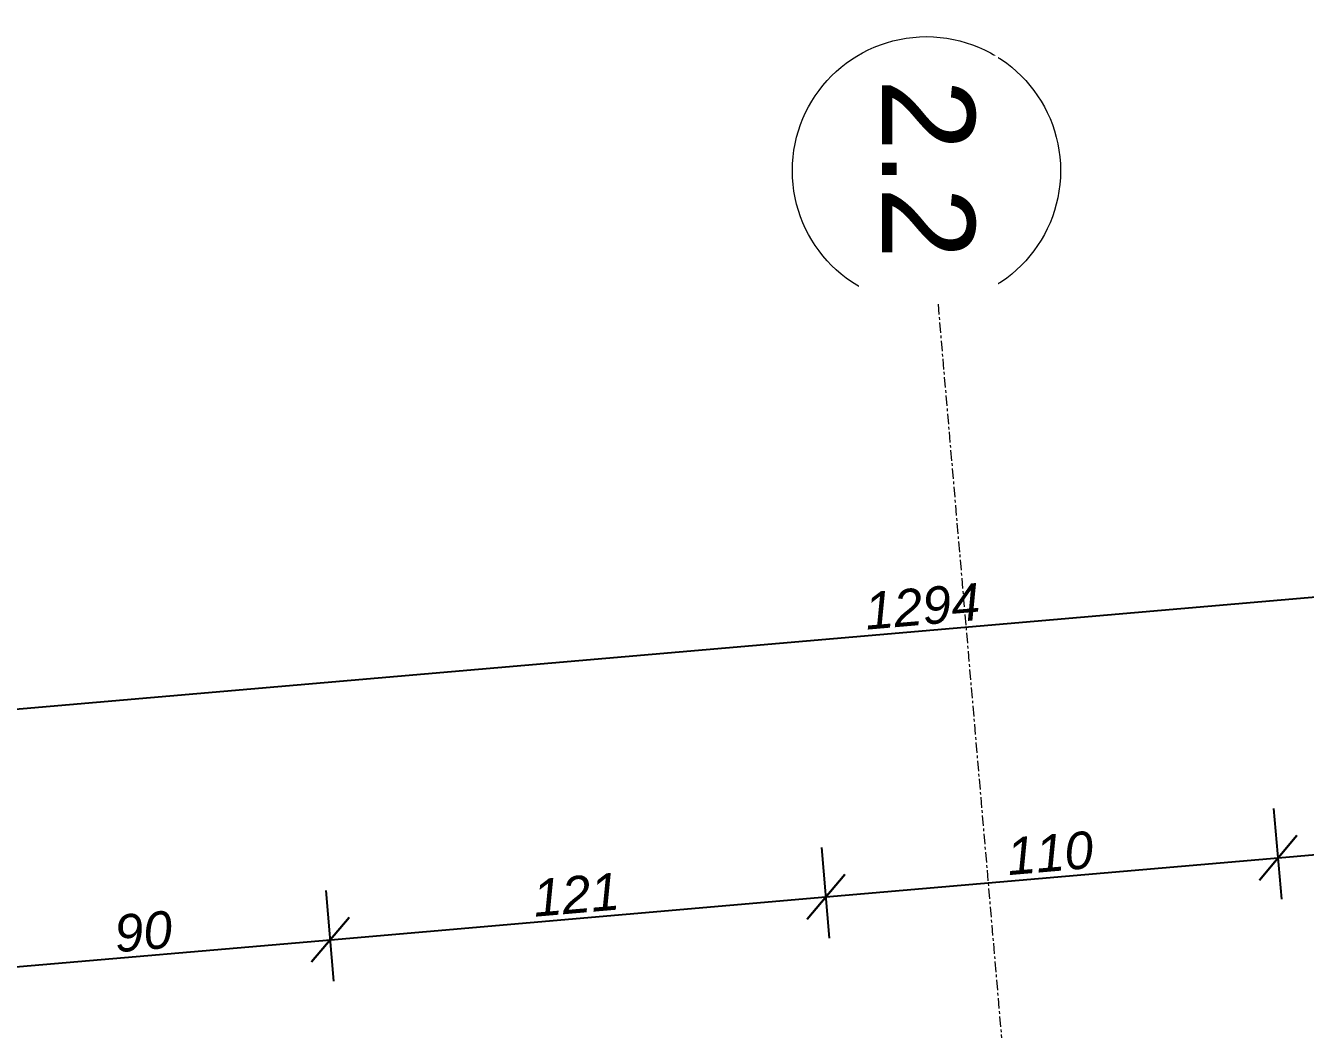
# Model space of a CAD drawing. Header units: millimetres. Extents: x -9331 to 290327, y -149899 to 15728.
# Drawn here: x 129377.6 to 129687.8, y -44337.1 to -44093.6 of the extents above; entities that cross this region are included whole.
import ezdxf

# ---------------------------------------------------------------- set-up
doc = ezdxf.new("R2010")
doc.units = ezdxf.units.MM
doc.header["$LTSCALE"] = 2
doc.linetypes.add('Grid Line', pattern=[2.2225, 1.27, -0.3175, 0.3175, -0.3175])
for name, color, linetype, lineweight in [('ENG-Grid', 11, 'Continuous', 9), ('ENG_Dim', 2, 'Continuous', 9), ('ENG_Grid', 11, 'Continuous', 9)]:
    doc.layers.add(name, color=color, linetype=linetype, lineweight=lineweight)
doc.styles.add('Arial_8', font='arial.ttf', dxfattribs={"height": 22.5})
doc.styles.add('Arial_I', font='ariali.ttf', dxfattribs={"height": 9})
doc.dimstyles.new('Achbert_-_2_5mm_Arial', dxfattribs={"dimscale": 30.48, "dimtxt": 12.753242, "dimasz": 0.328084, "dimexe": 0.393701, "dimexo": 0.0625, "dimgap": 0.04101, "dimtad": 1, "dimdec": 0, "dimzin": 0, "dimdsep": 46, "dimtxsty": 'Arial_I', "dimblk1": 'OBLIQUE', "dimblk2": 'OBLIQUE', "dimsah": 1, "dimcen": 0.09, "dimazin": 0, "dimtfac": 1, "dimtdec": 4, "dimtix": 1, "dimtmove": 0, "dimatfit": 3, "dimfxl": 0.393701, "dimfxlon": 1, "dimtvp": 1, "dimtolj": 1, "dimtzin": 0, "dimarcsym": 2})

# ---------------------------------------------------------------- blocks, each defined once
blk = doc.blocks.new('Grid - M_Grid Head - Circle-3648033-02')
at = {"layer": 'ENG-Grid'}
blk.add_circle((0, 0), 0.65, dxfattribs=at)
blk = doc.blocks.new('_Oblique')
at = {"color": 0, "linetype": 'ByBlock', "lineweight": -2}
blk.add_line((-0.5, -0.5), (0.5, 0.5), dxfattribs=at)
blk = doc.blocks.new('*D6759')
at = {"layer": 'DEFPOINTS', "color": 0, "transparency": 16777216}
for p in [(129451.47, -44315.31), (129452.5, -44327.27), (129362.83, -44335.02)]:
    blk.add_point(p, dxfattribs=at)
at = {"layer": 'ENG_Dim', "color": 0, "lineweight": -2, "transparency": 16777216}
for p, q in [((129452.34, -44325.37), (129450.43, -44303.36)), ((129362.67, -44333.13), (129360.77, -44311.11)), ((129361.8, -44323.07), (129451.47, -44315.31))]:
    blk.add_line(p, q, dxfattribs=at)
at = {"layer": 'ENG_Dim', "color": 0, "lineweight": -2, "transparency": 16777216, "xscale": 9.999999999999998, "yscale": 9.999999999999998, "zscale": 9.999999999999998}
for p, rotation in [((129451.47, -44315.31), 4.944926326246272), ((129361.8, -44323.07), 184.9449263262463)]:
    blk.add_blockref('_Oblique', p, dxfattribs=dict(at, rotation=rotation))
at = {"layer": 'ENG_Dim', "color": 0, "transparency": 16777216, "insert": (129406.13, -44313.37), "char_height": 9, "width": 23.0736, "attachment_point": 5, "rotation": 4.9449, "style": 'Arial_I'}
blk.add_mtext('\\A1;90', dxfattribs=at)
blk = doc.blocks.new('*D6760')
at = {"layer": 'DEFPOINTS', "color": 0, "transparency": 16777216}
for p in [(129571.59, -44304.92), (129572.62, -44316.87), (129452.5, -44327.27)]:
    blk.add_point(p, dxfattribs=at)
at = {"layer": 'ENG_Dim', "color": 0, "lineweight": -2, "transparency": 16777216}
for p, q in [((129572.46, -44314.97), (129570.55, -44292.96)), ((129452.34, -44325.37), (129450.43, -44303.36)), ((129451.47, -44315.31), (129571.59, -44304.92))]:
    blk.add_line(p, q, dxfattribs=at)
at = {"layer": 'ENG_Dim', "color": 0, "lineweight": -2, "transparency": 16777216, "xscale": 9.999999999999998, "yscale": 9.999999999999998, "zscale": 9.999999999999998}
for p, rotation in [((129571.59, -44304.92), 4.944926326246272), ((129451.47, -44315.31), 184.9449263262463)]:
    blk.add_blockref('_Oblique', p, dxfattribs=dict(at, rotation=rotation))
at = {"layer": 'ENG_Dim', "color": 0, "transparency": 16777216, "insert": (129511.03, -44304.37), "char_height": 9, "width": 34.6103, "attachment_point": 5, "rotation": 4.9449, "style": 'Arial_I'}
blk.add_mtext('\\A1;121', dxfattribs=at)
blk = doc.blocks.new('*D6761')
at = {"layer": 'DEFPOINTS', "color": 0, "transparency": 16777216}
for p in [(129681.18, -44295.44), (129682.21, -44307.39), (129572.62, -44316.87)]:
    blk.add_point(p, dxfattribs=at)
at = {"layer": 'ENG_Dim', "color": 0, "lineweight": -2, "transparency": 16777216}
for p, q in [((129682.05, -44305.49), (129680.15, -44283.48)), ((129572.46, -44314.97), (129570.55, -44292.96)), ((129571.59, -44304.92), (129681.18, -44295.44))]:
    blk.add_line(p, q, dxfattribs=at)
at = {"layer": 'ENG_Dim', "color": 0, "lineweight": -2, "transparency": 16777216, "xscale": 9.999999999999998, "yscale": 9.999999999999998, "zscale": 9.999999999999998}
for p, rotation in [((129681.18, -44295.44), 4.944926326246272), ((129571.59, -44304.92), 184.9449263262463)]:
    blk.add_blockref('_Oblique', p, dxfattribs=dict(at, rotation=rotation))
at = {"layer": 'ENG_Dim', "color": 0, "transparency": 16777216, "insert": (129625.88, -44294.35), "char_height": 9, "width": 34.6103, "attachment_point": 5, "rotation": 4.9449, "style": 'Arial_I'}
blk.add_mtext('\\A1;110', dxfattribs=at)
blk = doc.blocks.new('*D6762')
at = {"layer": 'DEFPOINTS', "color": 0, "transparency": 16777216}
for p in [(129773.88, -44287.42), (129774.91, -44299.37), (129682.21, -44307.39)]:
    blk.add_point(p, dxfattribs=at)
at = {"layer": 'ENG_Dim', "color": 0, "lineweight": -2, "transparency": 16777216}
for p, q in [((129774.75, -44297.47), (129772.84, -44275.46)), ((129682.05, -44305.49), (129680.15, -44283.48)), ((129681.18, -44295.44), (129773.88, -44287.42))]:
    blk.add_line(p, q, dxfattribs=at)
at = {"layer": 'ENG_Dim', "color": 0, "lineweight": -2, "transparency": 16777216, "xscale": 9.999999999999998, "yscale": 9.999999999999998, "zscale": 9.999999999999998}
for p, rotation in [((129773.88, -44287.42), 4.944926326246272), ((129681.18, -44295.44), 184.9449263262463)]:
    blk.add_blockref('_Oblique', p, dxfattribs=dict(at, rotation=rotation))
at = {"layer": 'ENG_Dim', "color": 0, "transparency": 16777216, "insert": (129727.02, -44285.6), "char_height": 9, "width": 23.0736, "attachment_point": 5, "rotation": 4.9449, "style": 'Arial_I'}
blk.add_mtext('\\A1;93', dxfattribs=at)
blk = doc.blocks.new('*D6767')
at = {"layer": 'DEFPOINTS', "color": 0, "transparency": 16777216}
for p in [(130239.9, -44184.59), (130240.94, -44196.54), (128952, -44308.06)]:
    blk.add_point(p, dxfattribs=at)
at = {"layer": 'ENG_Dim', "color": 0, "lineweight": -2, "transparency": 16777216}
for p, q in [((130240.77, -44194.64), (130238.87, -44172.63)), ((128950.96, -44296.11), (130239.9, -44184.59)), ((128951.83, -44306.16), (128949.93, -44284.15))]:
    blk.add_line(p, q, dxfattribs=at)
at = {"layer": 'ENG_Dim', "color": 0, "lineweight": -2, "transparency": 16777216, "xscale": 9.999999999999998, "yscale": 9.999999999999998, "zscale": 9.999999999999998}
for p, rotation in [((130239.9, -44184.59), 4.944926326246272), ((128950.96, -44296.11), 184.9449263262463)]:
    blk.add_blockref('_Oblique', p, dxfattribs=dict(at, rotation=rotation))
at = {"layer": 'ENG_Dim', "color": 0, "transparency": 16777216, "insert": (129594.93, -44234.52), "char_height": 9, "width": 46.1471, "attachment_point": 5, "rotation": 4.9449, "style": 'Arial_I'}
blk.add_mtext('\\A1;1294', dxfattribs=at)

msp = doc.modelspace()

# ---------------------------------------------------------------- block references
at = {"layer": 'ENG-Grid', "xscale": 49.99999999999997, "yscale": 49.99999999999997, "zscale": 49.99999999999997, "rotation": 184.9449263262382}
msp.add_blockref('Grid - M_Grid Head - Circle-3648033-02', (129595.94, -44128.83), dxfattribs=at)

# ---------------------------------------------------------------- dimensions: what is measured, and where the dimension line sits
at = {"layer": 'ENG_Dim'}
for base, p1, p2, override, picture, middle in [((130239.9, -44184.59), (128952, -44308.06), (130240.94, -44196.54), {"dimpost": '<>', "dimfxl": 1293.758118}, '*D6767', (129594.93, -44234.52)), ((129773.88, -44287.42), (129682.21, -44307.39), (129774.91, -44299.37), {"dimpost": '<>', "dimfxl": 93.043806}, '*D6762', (129727.02, -44285.6)), ((129681.18, -44295.44), (129572.62, -44316.87), (129682.21, -44307.39), {"dimpost": '<>', "dimfxl": 110}, '*D6761', (129625.88, -44294.35)), ((129571.59, -44304.92), (129452.5, -44327.27), (129572.62, -44316.87), {"dimpost": '<>', "dimfxl": 120.572225}, '*D6760', (129511.03, -44304.37)), ((129451.47, -44315.31), (129362.83, -44335.02), (129452.5, -44327.27), {"dimpost": '<>', "dimfxl": 90}, '*D6759', (129406.13, -44313.37))]:
    dim = msp.add_linear_dim(base=base, p1=p1, p2=p2, angle=4.9449, dimstyle='Achbert_-_2_5mm_Arial', override=override, dxfattribs=at)
    dim.commit()
    dim.dimension.update_dxf_attribs({"geometry": picture, "text_midpoint": middle})

# ---------------------------------------------------------------- next in the draw order: texts
at = {"layer": 'ENG-Grid', "insert": (129607.69, -44106.55), "char_height": 22.5, "width": 53.3122, "attachment_point": 1, "rotation": 270, "style": 'Arial_8', "bg_fill": 3, "box_fill_scale": 1.25, "bg_fill_color": 256, "bg_fill_true_color": 13158600, "bg_fill_transparency": 0}
msp.add_mtext('2.2', dxfattribs=at)

# ---------------------------------------------------------------- next in the draw order: linework, layer by layer
at = {"layer": 'ENG_Grid', "linetype": 'Grid Line'}
msp.add_line((129598.74, -44161.2), (129893.33, -47566.04), dxfattribs=at)

doc.saveas('drawing.dxf')
